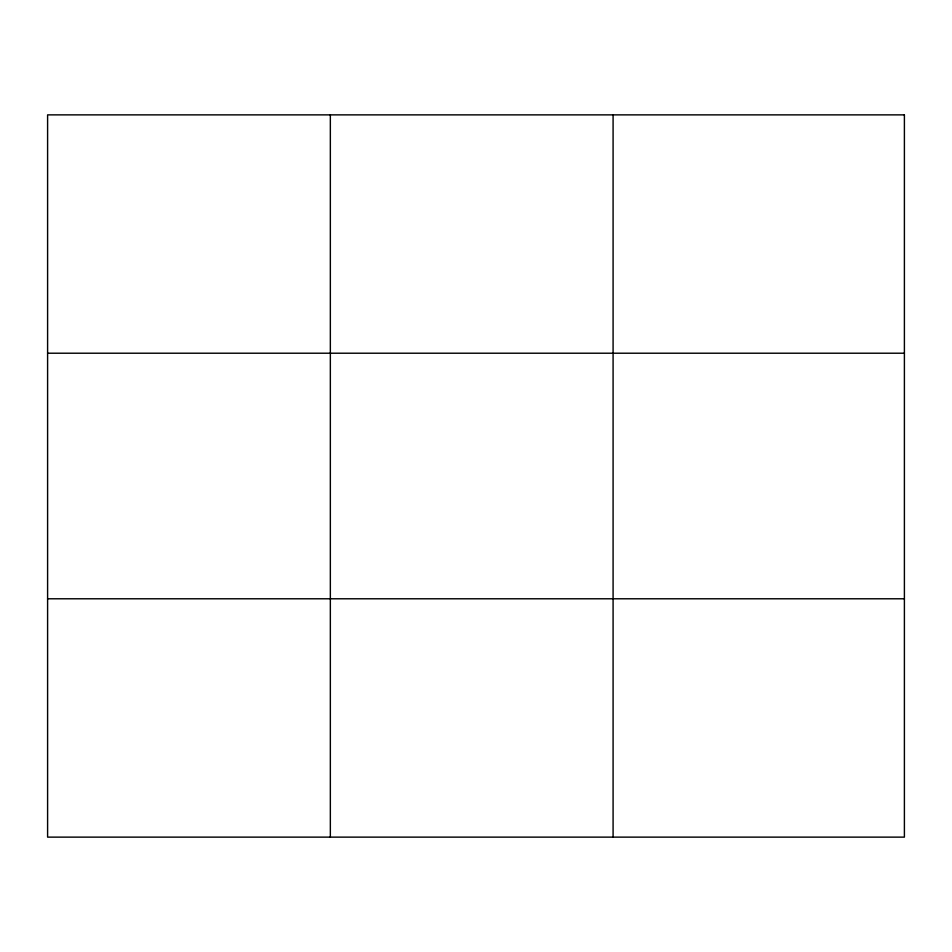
<?xml version="1.0" encoding="UTF-8"?>
<svg xmlns="http://www.w3.org/2000/svg" width="952" height="952" viewBox="0 0 952 952"><rect width="100%" height="100%" fill="white"/><g stroke="black" fill="none" stroke-linecap="round" stroke-linejoin="round"><path stroke-width="1.43" d="M330.344 837.129L330.344 114.871M613.088 837.129L613.088 114.871M47.6 353.216L904.4 353.216M47.6 598.784L904.4 598.784M904.4 114.871L904.4 837.129L47.6 837.129L47.6 114.871L904.4 114.871"/></g></svg>
